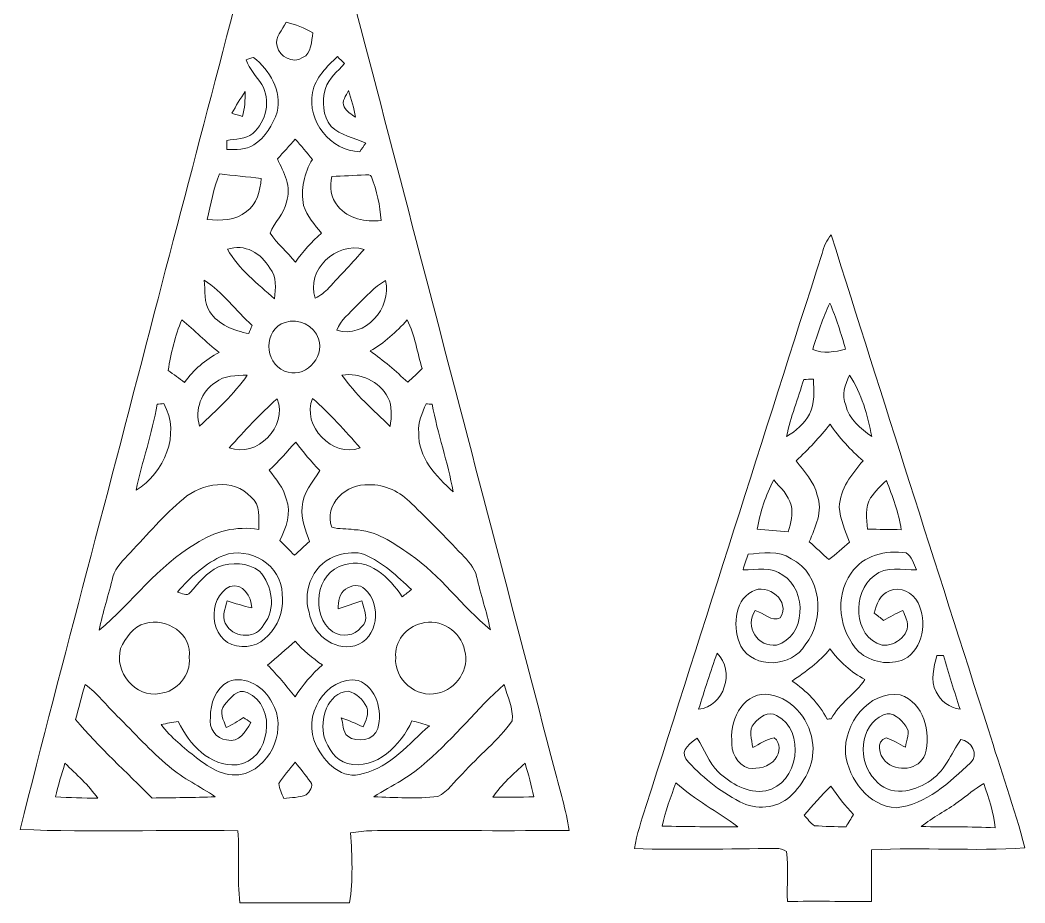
# Model space of a CAD drawing. Header units: centimetres. Extents: x -16.5 to 16.5, y -13.2 to 13.2.
# Drawn here: x -16.47 to 0.73, y -13.2 to 1.91 of the extents above; entities that cross this region are included whole.
import ezdxf

# ---------------------------------------------------------------- set-up
doc = ezdxf.new("R2010")
doc.units = ezdxf.units.CM
doc.header["$MEASUREMENT"] = 0
doc.layers.add('Layer 1', color=7, linetype='Continuous')

msp = doc.modelspace()

# ---------------------------------------------------------------- linework, layer by layer
at = {"layer": 'Layer 1', "color": 252, "lineweight": 9}
for points, knots in [([(-11.78261, 5.95665), (-11.72228, 5.86281), (-11.67642, 5.76157), (-11.64961, 5.65256), (-11.64961, 5.65256), (-10.21063, 0.12135), (-8.76177, -5.40773), (-7.31574, -10.93752), (-7.31574, -10.93752), (-7.22578, -11.2776), (-7.127, -11.61662), (-7.06809, -11.96446), (-7.06809, -11.96446), (-8.07139, -11.9694), (-9.07469, -11.96658), (-10.07799, -11.96305), (-10.07799, -11.96305), (-10.32317, -11.96975), (-10.57152, -11.9567), (-10.81318, -12.00573), (-10.81318, -12.00573), (-10.78566, -12.40402), (-10.77014, -12.80689), (-10.83046, -13.20341), (-10.83046, -13.20341), (-11.45594, -13.2013), (-12.08141, -13.20024), (-12.70724, -13.20236), (-12.70724, -13.20236), (-12.76298, -12.79349), (-12.70759, -12.37827), (-12.74534, -11.96799), (-12.74534, -11.96799), (-13.98747, -11.9507), (-15.23101, -11.9948), (-16.47208, -11.94753), (-16.47208, -11.94753), (-15.72984, -8.99583), (-14.93256, -6.05861), (-14.17621, -3.1108), (-14.17621, -3.1108), (-13.47771, -0.45438), (-12.78415, 2.20274), (-12.086, 4.85916), (-12.086, 4.85916), (-11.98334, 5.22464), (-11.92266, 5.60282), (-11.78261, 5.95665), (-11.78261, 5.95665), (-11.78261, 5.95665), (-11.78261, 5.95665), (-11.78261, 5.95665)], [0, 0, 0, 0, 0.07142857, 0.07142857, 0.07142857, 0.07142857, 0.14285714, 0.14285714, 0.14285714, 0.14285714, 0.21428571, 0.21428571, 0.21428571, 0.21428571, 0.28571429, 0.28571429, 0.28571429, 0.28571429, 0.35714286, 0.35714286, 0.35714286, 0.35714286, 0.42857143, 0.42857143, 0.42857143, 0.42857143, 0.5, 0.5, 0.5, 0.5, 0.57142857, 0.57142857, 0.57142857, 0.57142857, 0.64285714, 0.64285714, 0.64285714, 0.64285714, 0.71428571, 0.71428571, 0.71428571, 0.71428571, 0.78571429, 0.78571429, 0.78571429, 0.78571429, 0.85714286, 0.85714286, 0.85714286, 0.85714286, 1, 1, 1, 1]), ([(-11.91808, 1.87219), (-11.97311, 1.74166), (-12.12057, 1.61572), (-12.07224, 1.46015), (-12.07224, 1.46015), (-12.02885, 1.27847), (-11.80519, 1.15676), (-11.63409, 1.26541), (-11.63409, 1.26541), (-11.47463, 1.33844), (-11.4891, 1.5501), (-11.45735, 1.69016), (-11.45735, 1.69016), (-11.60163, 1.77236), (-11.7558, 1.83586), (-11.91808, 1.87219), (-11.91808, 1.87219), (-11.91808, 1.87219), (-11.91808, 1.87219), (-11.91808, 1.87219)], [0, 0, 0, 0, 0.16666667, 0.16666667, 0.16666667, 0.16666667, 0.33333333, 0.33333333, 0.33333333, 0.33333333, 0.5, 0.5, 0.5, 0.5, 0.66666667, 0.66666667, 0.66666667, 0.66666667, 1, 1, 1, 1]), ([(-12.60282, 1.23014), (-12.5439, 1.07103), (-12.42713, 0.94615), (-12.334, 0.80751), (-12.334, 0.80751), (-12.17208, 0.54081), (-12.25886, 0.16933), (-12.48711, -0.0314), (-12.48711, -0.0314), (-12.61305, -0.13265), (-12.78132, -0.12947), (-12.93337, -0.15099), (-12.93337, -0.15099), (-12.93337, -0.20355), (-12.93372, -0.25647), (-12.93372, -0.30939), (-12.93372, -0.30939), (-12.77709, -0.30163), (-12.60529, -0.32068), (-12.46911, -0.2279), (-12.46911, -0.2279), (-12.27473, -0.09913), (-12.14421, 0.11359), (-12.07189, 0.33126), (-12.07189, 0.33126), (-11.98299, 0.69568), (-12.19853, 1.04916), (-12.47511, 1.26894), (-12.47511, 1.26894), (-12.50686, 1.25906), (-12.57071, 1.23966), (-12.60282, 1.23014), (-12.60282, 1.23014), (-12.60282, 1.23014), (-12.60282, 1.23014), (-12.60282, 1.23014)], [0, 0, 0, 0, 0.1, 0.1, 0.1, 0.1, 0.2, 0.2, 0.2, 0.2, 0.3, 0.3, 0.3, 0.3, 0.4, 0.4, 0.4, 0.4, 0.5, 0.5, 0.5, 0.5, 0.6, 0.6, 0.6, 0.6, 0.7, 0.7, 0.7, 0.7, 0.8, 0.8, 0.8, 0.8, 1, 1, 1, 1]), ([(-11.46511, 0.66887), (-11.56495, 0.18097), (-11.15502, -0.33585), (-10.65548, -0.34608), (-10.65548, -0.34608), (-10.62197, -0.29563), (-10.58846, -0.24553), (-10.55459, -0.19579), (-10.55459, -0.19579), (-10.75567, -0.10866), (-10.9811, -0.06562), (-11.14585, 0.08855), (-11.14585, 0.08855), (-11.29225, 0.26846), (-11.30812, 0.51858), (-11.24392, 0.73448), (-11.24392, 0.73448), (-11.18783, 0.91087), (-11.03507, 1.02905), (-10.91725, 1.16276), (-10.91725, 1.16276), (-10.95711, 1.20262), (-10.99697, 1.24284), (-11.03719, 1.28235), (-11.03719, 1.28235), (-11.21958, 1.11478), (-11.41678, 0.92251), (-11.46511, 0.66887), (-11.46511, 0.66887), (-11.46511, 0.66887), (-11.46511, 0.66887), (-11.46511, 0.66887)], [0, 0, 0, 0, 0.11111111, 0.11111111, 0.11111111, 0.11111111, 0.22222222, 0.22222222, 0.22222222, 0.22222222, 0.33333333, 0.33333333, 0.33333333, 0.33333333, 0.44444444, 0.44444444, 0.44444444, 0.44444444, 0.55555556, 0.55555556, 0.55555556, 0.55555556, 0.66666667, 0.66666667, 0.66666667, 0.66666667, 0.77777778, 0.77777778, 0.77777778, 0.77777778, 1, 1, 1, 1]), ([(-10.92183, 0.42086), (-10.88232, 0.34078), (-10.79871, 0.29669), (-10.72992, 0.24518), (-10.72992, 0.24518), (-10.74826, 0.40181), (-10.80683, 0.55139), (-10.84916, 0.70167), (-10.84916, 0.70167), (-10.89079, 0.6163), (-10.97334, 0.51999), (-10.92183, 0.42086), (-10.92183, 0.42086), (-10.92183, 0.42086), (-10.92183, 0.42086), (-10.92183, 0.42086)], [0, 0, 0, 0, 0.2, 0.2, 0.2, 0.2, 0.4, 0.4, 0.4, 0.4, 0.6, 0.6, 0.6, 0.6, 1, 1, 1, 1]), ([(-12.84729, 0.31397), (-12.78661, 0.29527), (-12.72523, 0.27693), (-12.6642, 0.25823), (-12.6642, 0.25823), (-12.62434, 0.39793), (-12.61975, 0.54398), (-12.61869, 0.68792), (-12.61869, 0.68792), (-12.69913, 0.56621), (-12.77462, 0.44097), (-12.84729, 0.31397), (-12.84729, 0.31397), (-12.84729, 0.31397), (-12.84729, 0.31397), (-12.84729, 0.31397)], [0, 0, 0, 0, 0.2, 0.2, 0.2, 0.2, 0.4, 0.4, 0.4, 0.4, 0.6, 0.6, 0.6, 0.6, 1, 1, 1, 1]), ([(-12.06448, -0.46849), (-11.96323, -0.69815), (-11.81295, -0.95074), (-11.91349, -1.20721), (-11.91349, -1.20721), (-11.94983, -1.41076), (-12.11563, -1.55046), (-12.19148, -1.73637), (-12.19148, -1.73637), (-12.07118, -1.92123), (-11.89726, -2.0641), (-11.75862, -2.2352), (-11.75862, -2.2352), (-11.6295, -2.05246), (-11.47887, -1.88807), (-11.31271, -1.73884), (-11.31271, -1.73884), (-11.42842, -1.59209), (-11.56036, -1.44709), (-11.61786, -1.26612), (-11.61786, -1.26612), (-11.6736, -0.99342), (-11.60975, -0.70944), (-11.46546, -0.47555), (-11.46546, -0.47555), (-11.56495, -0.36019), (-11.66231, -0.24271), (-11.76074, -0.12735), (-11.76074, -0.12735), (-11.86093, -0.24201), (-11.96217, -0.3556), (-12.06448, -0.46849), (-12.06448, -0.46849), (-12.06448, -0.46849), (-12.06448, -0.46849), (-12.06448, -0.46849)], [0, 0, 0, 0, 0.1, 0.1, 0.1, 0.1, 0.2, 0.2, 0.2, 0.2, 0.3, 0.3, 0.3, 0.3, 0.4, 0.4, 0.4, 0.4, 0.5, 0.5, 0.5, 0.5, 0.6, 0.6, 0.6, 0.6, 0.7, 0.7, 0.7, 0.7, 0.8, 0.8, 0.8, 0.8, 1, 1, 1, 1]), ([(-13.05825, -0.72108), (-13.15774, -0.97402), (-13.2103, -1.24178), (-13.26639, -1.50671), (-13.26639, -1.50671), (-13.03709, -1.52259), (-12.7785, -1.53211), (-12.59682, -1.36701), (-12.59682, -1.36701), (-12.40914, -1.24284), (-12.36258, -1.01177), (-12.34458, -0.80433), (-12.34458, -0.80433), (-12.582, -0.77153), (-12.82119, -0.75495), (-13.05825, -0.72108), (-13.05825, -0.72108), (-13.05825, -0.72108), (-13.05825, -0.72108), (-13.05825, -0.72108)], [0, 0, 0, 0, 0.16666667, 0.16666667, 0.16666667, 0.16666667, 0.33333333, 0.33333333, 0.33333333, 0.33333333, 0.5, 0.5, 0.5, 0.5, 0.66666667, 0.66666667, 0.66666667, 0.66666667, 1, 1, 1, 1]), ([(-10.55847, -0.74083), (-10.75038, -0.74824), (-10.94229, -0.76306), (-11.1342, -0.768), (-11.1342, -0.768), (-11.16736, -0.94298), (-11.16207, -1.14088), (-11.02978, -1.276), (-11.02978, -1.276), (-10.85375, -1.50036), (-10.55706, -1.5494), (-10.28965, -1.52118), (-10.28965, -1.52118), (-10.31011, -1.26577), (-10.36303, -1.01141), (-10.45758, -0.77294), (-10.45758, -0.77294), (-10.46992, -0.7306), (-10.52601, -0.74683), (-10.55847, -0.74083), (-10.55847, -0.74083), (-10.55847, -0.74083), (-10.55847, -0.74083), (-10.55847, -0.74083)], [0, 0, 0, 0, 0.14285714, 0.14285714, 0.14285714, 0.14285714, 0.28571429, 0.28571429, 0.28571429, 0.28571429, 0.42857143, 0.42857143, 0.42857143, 0.42857143, 0.57142857, 0.57142857, 0.57142857, 0.57142857, 0.71428571, 0.71428571, 0.71428571, 0.71428571, 1, 1, 1, 1]), ([(-11.42066, -2.8515), (-11.32894, -2.81235), (-11.25238, -2.74708), (-11.18606, -2.67406), (-11.18606, -2.67406), (-10.98357, -2.45639), (-10.77755, -2.24155), (-10.58281, -2.01683), (-10.58281, -2.01683), (-11.05483, -1.87501), (-11.58505, -2.3749), (-11.42066, -2.8515), (-11.42066, -2.8515), (-11.42066, -2.8515), (-11.42066, -2.8515), (-11.42066, -2.8515)], [0, 0, 0, 0, 0.2, 0.2, 0.2, 0.2, 0.4, 0.4, 0.4, 0.4, 0.6, 0.6, 0.6, 0.6, 1, 1, 1, 1]), ([(-2.74091, -2.08739), (-2.71622, -1.9685), (-2.65978, -1.86161), (-2.58463, -1.76812), (-2.58463, -1.76812), (-1.69175, -4.59317), (-0.79676, -7.41821), (0.10918, -10.23902), (0.10918, -10.23902), (0.3085, -10.9153), (0.55615, -11.57746), (0.73218, -12.26079), (0.73218, -12.26079), (-0.142, -12.32429), (-1.02042, -12.24527), (-1.89425, -12.29501), (-1.89425, -12.29501), (-1.89425, -12.58923), (-1.89319, -12.8845), (-1.8946, -13.17943), (-1.8946, -13.17943), (-2.37473, -13.18366), (-2.85486, -13.16708), (-3.33464, -13.18048), (-3.33464, -13.18048), (-3.34416, -12.89544), (-3.31383, -12.60793), (-3.35016, -12.32464), (-3.35016, -12.32464), (-3.40167, -12.28584), (-3.46693, -12.26996), (-3.53043, -12.26996), (-3.53043, -12.26996), (-4.33829, -12.28055), (-5.14651, -12.29854), (-5.95401, -12.27349), (-5.95401, -12.27349), (-5.91733, -12.0262), (-5.82984, -11.7916), (-5.75716, -11.55383), (-5.75716, -11.55383), (-4.75422, -8.39752), (-3.7488, -5.24228), (-2.74091, -2.08739), (-2.74091, -2.08739), (-2.74091, -2.08739), (-2.74091, -2.08739), (-2.74091, -2.08739)], [0, 0, 0, 0, 0.07692308, 0.07692308, 0.07692308, 0.07692308, 0.15384615, 0.15384615, 0.15384615, 0.15384615, 0.23076923, 0.23076923, 0.23076923, 0.23076923, 0.30769231, 0.30769231, 0.30769231, 0.30769231, 0.38461538, 0.38461538, 0.38461538, 0.38461538, 0.46153846, 0.46153846, 0.46153846, 0.46153846, 0.53846154, 0.53846154, 0.53846154, 0.53846154, 0.61538462, 0.61538462, 0.61538462, 0.61538462, 0.69230769, 0.69230769, 0.69230769, 0.69230769, 0.76923077, 0.76923077, 0.76923077, 0.76923077, 0.84615385, 0.84615385, 0.84615385, 0.84615385, 1, 1, 1, 1]), ([(-12.92279, -2.01507), (-12.727, -2.35409), (-12.40456, -2.60773), (-12.11351, -2.8642), (-12.11351, -2.8642), (-12.10187, -2.68605), (-12.0666, -2.48356), (-12.19748, -2.33786), (-12.19748, -2.33786), (-12.33471, -2.08492), (-12.6321, -1.91135), (-12.92279, -2.01507), (-12.92279, -2.01507), (-12.92279, -2.01507), (-12.92279, -2.01507), (-12.92279, -2.01507)], [0, 0, 0, 0, 0.2, 0.2, 0.2, 0.2, 0.4, 0.4, 0.4, 0.4, 0.6, 0.6, 0.6, 0.6, 1, 1, 1, 1]), ([(-13.32284, -2.54529), (-13.29638, -2.72239), (-13.3306, -2.92629), (-13.22512, -3.08398), (-13.22512, -3.08398), (-13.07907, -3.30764), (-12.80672, -3.40678), (-12.55625, -3.45899), (-12.55625, -3.45899), (-12.53791, -3.41242), (-12.51956, -3.36585), (-12.50122, -3.31964), (-12.50122, -3.31964), (-12.77568, -3.06317), (-13.00322, -2.74849), (-13.32284, -2.54529), (-13.32284, -2.54529), (-13.32284, -2.54529), (-13.32284, -2.54529), (-13.32284, -2.54529)], [0, 0, 0, 0, 0.16666667, 0.16666667, 0.16666667, 0.16666667, 0.33333333, 0.33333333, 0.33333333, 0.33333333, 0.5, 0.5, 0.5, 0.5, 0.66666667, 0.66666667, 0.66666667, 0.66666667, 1, 1, 1, 1]), ([(-10.70734, -2.97639), (-10.8294, -3.10938), (-10.98145, -3.22686), (-11.05095, -3.39937), (-11.05095, -3.39937), (-10.56094, -3.54965), (-10.1048, -3.0219), (-10.21486, -2.55023), (-10.21486, -2.55023), (-10.40431, -2.6603), (-10.55141, -2.82575), (-10.70734, -2.97639), (-10.70734, -2.97639), (-10.70734, -2.97639), (-10.70734, -2.97639), (-10.70734, -2.97639)], [0, 0, 0, 0, 0.2, 0.2, 0.2, 0.2, 0.4, 0.4, 0.4, 0.4, 0.6, 0.6, 0.6, 0.6, 1, 1, 1, 1]), ([(-2.60792, -2.93582), (-2.72716, -3.19229), (-2.82029, -3.45969), (-2.90108, -3.73063), (-2.90108, -3.73063), (-2.71869, -3.80753), (-2.52396, -3.76978), (-2.33769, -3.72674), (-2.33769, -3.72674), (-2.41636, -3.45934), (-2.49538, -3.19123), (-2.60792, -2.93582), (-2.60792, -2.93582), (-2.60792, -2.93582), (-2.60792, -2.93582), (-2.60792, -2.93582)], [0, 0, 0, 0, 0.2, 0.2, 0.2, 0.2, 0.4, 0.4, 0.4, 0.4, 0.6, 0.6, 0.6, 0.6, 1, 1, 1, 1]), ([(-13.70419, -3.22121), (-13.81461, -3.49956), (-13.89222, -3.79166), (-13.93526, -4.08834), (-13.93526, -4.08834), (-13.84248, -4.15643), (-13.7504, -4.22663), (-13.65586, -4.2926), (-13.65586, -4.2926), (-13.50099, -4.07811), (-13.29779, -3.90525), (-13.06496, -3.77931), (-13.06496, -3.77931), (-13.28615, -3.60221), (-13.48794, -3.40325), (-13.70419, -3.22121), (-13.70419, -3.22121), (-13.70419, -3.22121), (-13.70419, -3.22121), (-13.70419, -3.22121)], [0, 0, 0, 0, 0.16666667, 0.16666667, 0.16666667, 0.16666667, 0.33333333, 0.33333333, 0.33333333, 0.33333333, 0.5, 0.5, 0.5, 0.5, 0.66666667, 0.66666667, 0.66666667, 0.66666667, 1, 1, 1, 1]), ([(-11.9343, -3.26566), (-12.31001, -3.38808), (-12.29625, -3.95958), (-11.94489, -4.09857), (-11.94489, -4.09857), (-11.61927, -4.25133), (-11.24709, -3.87703), (-11.36351, -3.55036), (-11.36351, -3.55036), (-11.43195, -3.31964), (-11.70641, -3.18841), (-11.9343, -3.26566), (-11.9343, -3.26566), (-11.9343, -3.26566), (-11.9343, -3.26566), (-11.9343, -3.26566)], [0, 0, 0, 0, 0.2, 0.2, 0.2, 0.2, 0.4, 0.4, 0.4, 0.4, 0.6, 0.6, 0.6, 0.6, 1, 1, 1, 1]), ([(-10.4791, -3.75426), (-10.25191, -3.91795), (-10.03953, -4.09963), (-9.83457, -4.29048), (-9.83457, -4.29048), (-9.75167, -4.21287), (-9.66912, -4.13491), (-9.58586, -4.05836), (-9.58586, -4.05836), (-9.67653, -3.78213), (-9.70969, -3.48439), (-9.84445, -3.22439), (-9.84445, -3.22439), (-10.03248, -3.42794), (-10.2318, -3.62197), (-10.4791, -3.75426), (-10.4791, -3.75426), (-10.4791, -3.75426), (-10.4791, -3.75426), (-10.4791, -3.75426)], [0, 0, 0, 0, 0.16666667, 0.16666667, 0.16666667, 0.16666667, 0.33333333, 0.33333333, 0.33333333, 0.33333333, 0.5, 0.5, 0.5, 0.5, 0.66666667, 0.66666667, 0.66666667, 0.66666667, 1, 1, 1, 1]), ([(-10.96064, -4.16807), (-10.73345, -4.49968), (-10.42336, -4.76603), (-10.13725, -5.04578), (-10.13725, -5.04578), (-10.10762, -4.88139), (-10.0988, -4.70323), (-10.17394, -4.54942), (-10.17394, -4.54942), (-10.32211, -4.27073), (-10.6516, -4.12715), (-10.96064, -4.16807), (-10.96064, -4.16807), (-10.96064, -4.16807), (-10.96064, -4.16807), (-10.96064, -4.16807)], [0, 0, 0, 0, 0.2, 0.2, 0.2, 0.2, 0.4, 0.4, 0.4, 0.4, 0.6, 0.6, 0.6, 0.6, 1, 1, 1, 1]), ([(-13.12775, -4.29366), (-13.3694, -4.45206), (-13.48511, -4.76109), (-13.40045, -5.04155), (-13.40045, -5.04155), (-13.1087, -4.77061), (-12.80884, -4.49792), (-12.58236, -4.16878), (-12.58236, -4.16878), (-12.76862, -4.18148), (-12.97465, -4.16913), (-13.12775, -4.29366), (-13.12775, -4.29366), (-13.12775, -4.29366), (-13.12775, -4.29366), (-13.12775, -4.29366)], [0, 0, 0, 0, 0.2, 0.2, 0.2, 0.2, 0.4, 0.4, 0.4, 0.4, 0.6, 0.6, 0.6, 0.6, 1, 1, 1, 1]), ([(-3.05524, -4.24427), (-3.14943, -4.56988), (-3.28031, -4.88527), (-3.34734, -5.21829), (-3.34734, -5.21829), (-3.18718, -5.12763), (-3.04325, -4.99992), (-2.95611, -4.83623), (-2.95611, -4.83623), (-2.86015, -4.65349), (-2.88308, -4.43618), (-2.88908, -4.23792), (-2.88908, -4.23792), (-2.94447, -4.23968), (-2.99985, -4.2418), (-3.05524, -4.24427), (-3.05524, -4.24427), (-3.05524, -4.24427), (-3.05524, -4.24427), (-3.05524, -4.24427)], [0, 0, 0, 0, 0.16666667, 0.16666667, 0.16666667, 0.16666667, 0.33333333, 0.33333333, 0.33333333, 0.33333333, 0.5, 0.5, 0.5, 0.5, 0.66666667, 0.66666667, 0.66666667, 0.66666667, 1, 1, 1, 1]), ([(-2.2696, -4.17195), (-2.34333, -4.33035), (-2.41495, -4.51026), (-2.33628, -4.68418), (-2.33628, -4.68418), (-2.28089, -4.92019), (-2.08016, -5.08423), (-1.89072, -5.219), (-1.89072, -5.219), (-1.95845, -4.85422), (-2.06358, -4.48345), (-2.2696, -4.17195), (-2.2696, -4.17195), (-2.2696, -4.17195), (-2.2696, -4.17195), (-2.2696, -4.17195)], [0, 0, 0, 0, 0.2, 0.2, 0.2, 0.2, 0.4, 0.4, 0.4, 0.4, 0.6, 0.6, 0.6, 0.6, 1, 1, 1, 1]), ([(-12.89104, -5.41302), (-12.41973, -5.59576), (-11.88527, -5.0479), (-12.07048, -4.57482), (-12.07048, -4.57482), (-12.36469, -4.83235), (-12.62786, -5.1241), (-12.89104, -5.41302), (-12.89104, -5.41302), (-12.89104, -5.41302), (-12.89104, -5.41302), (-12.89104, -5.41302)], [0, 0, 0, 0, 0.25, 0.25, 0.25, 0.25, 0.5, 0.5, 0.5, 0.5, 1, 1, 1, 1]), ([(-11.46405, -4.56847), (-11.66161, -5.0292), (-11.11903, -5.59647), (-10.64913, -5.41584), (-10.64913, -5.41584), (-10.9056, -5.11986), (-11.16983, -4.82776), (-11.46405, -4.56847), (-11.46405, -4.56847), (-11.46405, -4.56847), (-11.46405, -4.56847), (-11.46405, -4.56847)], [0, 0, 0, 0, 0.25, 0.25, 0.25, 0.25, 0.5, 0.5, 0.5, 0.5, 1, 1, 1, 1]), ([(-14.12541, -4.66866), (-14.20937, -5.16784), (-14.38293, -5.64586), (-14.48736, -6.14045), (-14.48736, -6.14045), (-14.00158, -5.83812), (-13.71865, -5.18689), (-14.01146, -4.65561), (-14.01146, -4.65561), (-14.04003, -4.65878), (-14.09683, -4.66549), (-14.12541, -4.66866), (-14.12541, -4.66866), (-14.12541, -4.66866), (-14.12541, -4.66866), (-14.12541, -4.66866)], [0, 0, 0, 0, 0.2, 0.2, 0.2, 0.2, 0.4, 0.4, 0.4, 0.4, 0.6, 0.6, 0.6, 0.6, 1, 1, 1, 1]), ([(-9.52025, -4.66125), (-9.58763, -4.81859), (-9.66241, -4.97946), (-9.6476, -5.15655), (-9.6476, -5.15655), (-9.65853, -5.57495), (-9.3488, -5.90515), (-9.0574, -6.16514), (-9.0574, -6.16514), (-9.14524, -5.65891), (-9.32551, -5.17384), (-9.41547, -4.6676), (-9.41547, -4.6676), (-9.44193, -4.66619), (-9.49414, -4.66302), (-9.52025, -4.66125), (-9.52025, -4.66125), (-9.52025, -4.66125), (-9.52025, -4.66125), (-9.52025, -4.66125)], [0, 0, 0, 0, 0.16666667, 0.16666667, 0.16666667, 0.16666667, 0.33333333, 0.33333333, 0.33333333, 0.33333333, 0.5, 0.5, 0.5, 0.5, 0.66666667, 0.66666667, 0.66666667, 0.66666667, 1, 1, 1, 1]), ([(-3.184, -5.63351), (-3.04571, -5.81907), (-2.87956, -5.99193), (-2.82382, -6.22512), (-2.82382, -6.22512), (-2.72151, -6.49711), (-2.85698, -6.77298), (-2.9614, -7.02134), (-2.9614, -7.02134), (-2.8464, -7.12047), (-2.73598, -7.22418), (-2.62485, -7.3279), (-2.62485, -7.3279), (-2.5035, -7.2323), (-2.38884, -7.12858), (-2.27137, -7.02804), (-2.27137, -7.02804), (-2.34298, -6.83225), (-2.43541, -6.63928), (-2.44529, -6.42796), (-2.44529, -6.42796), (-2.43223, -6.11505), (-2.23362, -5.8614), (-2.03748, -5.63527), (-2.03748, -5.63527), (-2.25408, -5.45183), (-2.44317, -5.24122), (-2.60474, -5.00909), (-2.60474, -5.00909), (-2.78431, -5.22958), (-2.97304, -5.4423), (-3.184, -5.63351), (-3.184, -5.63351), (-3.184, -5.63351), (-3.184, -5.63351), (-3.184, -5.63351)], [0, 0, 0, 0, 0.1, 0.1, 0.1, 0.1, 0.2, 0.2, 0.2, 0.2, 0.3, 0.3, 0.3, 0.3, 0.4, 0.4, 0.4, 0.4, 0.5, 0.5, 0.5, 0.5, 0.6, 0.6, 0.6, 0.6, 0.7, 0.7, 0.7, 0.7, 0.8, 0.8, 0.8, 0.8, 1, 1, 1, 1]), ([(-12.207, -5.79402), (-12.09623, -5.9496), (-11.96041, -6.096), (-11.91596, -6.28826), (-11.91596, -6.28826), (-11.82247, -6.52709), (-11.91666, -6.78286), (-12.02497, -6.99876), (-12.02497, -6.99876), (-11.94171, -7.08343), (-11.85775, -7.16703), (-11.77379, -7.25135), (-11.77379, -7.25135), (-11.68806, -7.17338), (-11.60305, -7.09471), (-11.51697, -7.01781), (-11.51697, -7.01781), (-11.57906, -6.82837), (-11.67501, -6.63152), (-11.64079, -6.42796), (-11.64079, -6.42796), (-11.63303, -6.18278), (-11.45805, -5.99828), (-11.33846, -5.80002), (-11.33846, -5.80002), (-11.4898, -5.65009), (-11.62456, -5.48499), (-11.75262, -5.3153), (-11.75262, -5.3153), (-11.90044, -5.47829), (-12.04366, -5.64586), (-12.207, -5.79402), (-12.207, -5.79402), (-12.207, -5.79402), (-12.207, -5.79402), (-12.207, -5.79402)], [0, 0, 0, 0, 0.1, 0.1, 0.1, 0.1, 0.2, 0.2, 0.2, 0.2, 0.3, 0.3, 0.3, 0.3, 0.4, 0.4, 0.4, 0.4, 0.5, 0.5, 0.5, 0.5, 0.6, 0.6, 0.6, 0.6, 0.7, 0.7, 0.7, 0.7, 0.8, 0.8, 0.8, 0.8, 1, 1, 1, 1]), ([(-13.67703, -6.28685), (-14.01005, -6.56308), (-14.28874, -6.89857), (-14.58896, -7.20901), (-14.58896, -7.20901), (-14.69726, -7.33566), (-14.8419, -7.45102), (-14.88247, -7.62071), (-14.88247, -7.62071), (-14.95831, -7.92656), (-15.05533, -8.22784), (-15.11953, -8.53652), (-15.11953, -8.53652), (-14.5498, -8.06697), (-14.118, -7.43126), (-13.46712, -7.05838), (-13.46712, -7.05838), (-13.1528, -6.84001), (-12.76545, -6.74688), (-12.38692, -6.81073), (-12.38692, -6.81073), (-12.38621, -6.61988), (-12.34776, -6.38845), (-12.51639, -6.25546), (-12.51639, -6.25546), (-12.82013, -5.9249), (-13.36482, -6.01345), (-13.67703, -6.28685), (-13.67703, -6.28685), (-13.67703, -6.28685), (-13.67703, -6.28685), (-13.67703, -6.28685)], [0, 0, 0, 0, 0.11111111, 0.11111111, 0.11111111, 0.11111111, 0.22222222, 0.22222222, 0.22222222, 0.22222222, 0.33333333, 0.33333333, 0.33333333, 0.33333333, 0.44444444, 0.44444444, 0.44444444, 0.44444444, 0.55555556, 0.55555556, 0.55555556, 0.55555556, 0.66666667, 0.66666667, 0.66666667, 0.66666667, 0.77777778, 0.77777778, 0.77777778, 0.77777778, 1, 1, 1, 1]), ([(-11.1335, -6.77369), (-11.01038, -6.80896), (-10.87985, -6.79485), (-10.75426, -6.81461), (-10.75426, -6.81461), (-10.38914, -6.8192), (-10.08363, -7.04003), (-9.79435, -7.23794), (-9.79435, -7.23794), (-9.2726, -7.59672), (-8.90712, -8.128), (-8.42028, -8.52699), (-8.42028, -8.52699), (-8.48449, -8.21937), (-8.58538, -7.92092), (-8.65523, -7.61436), (-8.65523, -7.61436), (-8.68875, -7.45949), (-8.80693, -7.34766), (-8.91029, -7.23583), (-8.91029, -7.23583), (-9.19181, -6.94126), (-9.47615, -6.6488), (-9.76931, -6.36588), (-9.76931, -6.36588), (-9.96016, -6.17185), (-10.22404, -6.03426), (-10.50132, -6.04626), (-10.50132, -6.04626), (-10.87526, -6.01345), (-11.28166, -6.38387), (-11.1335, -6.77369), (-11.1335, -6.77369), (-11.1335, -6.77369), (-11.1335, -6.77369), (-11.1335, -6.77369)], [0, 0, 0, 0, 0.1, 0.1, 0.1, 0.1, 0.2, 0.2, 0.2, 0.2, 0.3, 0.3, 0.3, 0.3, 0.4, 0.4, 0.4, 0.4, 0.5, 0.5, 0.5, 0.5, 0.6, 0.6, 0.6, 0.6, 0.7, 0.7, 0.7, 0.7, 0.8, 0.8, 0.8, 0.8, 1, 1, 1, 1]), ([(-3.85393, -6.80685), (-3.67648, -6.8199), (-3.49903, -6.83331), (-3.32123, -6.84989), (-3.32123, -6.84989), (-3.27608, -6.7049), (-3.23304, -6.54756), (-3.27043, -6.39621), (-3.27043, -6.39621), (-3.31277, -6.22018), (-3.45423, -6.09494), (-3.56783, -5.96406), (-3.56783, -5.96406), (-3.70753, -6.22688), (-3.79925, -6.51475), (-3.85393, -6.80685), (-3.85393, -6.80685), (-3.85393, -6.80685), (-3.85393, -6.80685), (-3.85393, -6.80685)], [0, 0, 0, 0, 0.16666667, 0.16666667, 0.16666667, 0.16666667, 0.33333333, 0.33333333, 0.33333333, 0.33333333, 0.5, 0.5, 0.5, 0.5, 0.66666667, 0.66666667, 0.66666667, 0.66666667, 1, 1, 1, 1]), ([(-1.91048, -6.2671), (-2.01172, -6.42761), (-1.98033, -6.62728), (-1.96057, -6.80438), (-1.96057, -6.80438), (-1.76866, -6.80861), (-1.57675, -6.81249), (-1.38413, -6.81531), (-1.38413, -6.81531), (-1.42576, -6.52286), (-1.53547, -6.24769), (-1.63707, -5.97288), (-1.63707, -5.97288), (-1.73867, -6.06037), (-1.83075, -6.15915), (-1.91048, -6.2671), (-1.91048, -6.2671), (-1.91048, -6.2671), (-1.91048, -6.2671), (-1.91048, -6.2671)], [0, 0, 0, 0, 0.16666667, 0.16666667, 0.16666667, 0.16666667, 0.33333333, 0.33333333, 0.33333333, 0.33333333, 0.5, 0.5, 0.5, 0.5, 0.66666667, 0.66666667, 0.66666667, 0.66666667, 1, 1, 1, 1]), ([(-12.98523, -7.25664), (-13.30414, -7.38258), (-13.55391, -7.63164), (-13.77933, -7.88211), (-13.77933, -7.88211), (-13.70807, -7.8927), (-13.61211, -7.97031), (-13.55885, -7.88882), (-13.55885, -7.88882), (-13.41597, -7.72654), (-13.27451, -7.54768), (-13.07448, -7.45349), (-13.07448, -7.45349), (-12.8487, -7.36141), (-12.57424, -7.37694), (-12.37528, -7.52581), (-12.37528, -7.52581), (-12.15338, -7.76464), (-12.08176, -8.17527), (-12.30084, -8.4388), (-12.30084, -8.4388), (-12.41338, -8.6801), (-12.78767, -8.67904), (-12.92808, -8.46631), (-12.92808, -8.46631), (-13.04167, -8.33967), (-12.95736, -8.17457), (-12.92843, -8.03487), (-12.92843, -8.03487), (-12.78767, -8.07403), (-12.64903, -8.12306), (-12.50651, -8.15516), (-12.50651, -8.15516), (-12.50792, -7.95973), (-12.66279, -7.71948), (-12.87869, -7.78722), (-12.87869, -7.78722), (-13.28121, -7.98124), (-13.23217, -8.72243), (-12.7651, -8.80216), (-12.7651, -8.80216), (-12.27368, -8.91646), (-11.91772, -8.34602), (-11.98757, -7.91351), (-11.98757, -7.91351), (-11.98405, -7.42668), (-12.5492, -7.08836), (-12.98523, -7.25664), (-12.98523, -7.25664), (-12.98523, -7.25664), (-12.98523, -7.25664), (-12.98523, -7.25664)], [0, 0, 0, 0, 0.07142857, 0.07142857, 0.07142857, 0.07142857, 0.14285714, 0.14285714, 0.14285714, 0.14285714, 0.21428571, 0.21428571, 0.21428571, 0.21428571, 0.28571429, 0.28571429, 0.28571429, 0.28571429, 0.35714286, 0.35714286, 0.35714286, 0.35714286, 0.42857143, 0.42857143, 0.42857143, 0.42857143, 0.5, 0.5, 0.5, 0.5, 0.57142857, 0.57142857, 0.57142857, 0.57142857, 0.64285714, 0.64285714, 0.64285714, 0.64285714, 0.71428571, 0.71428571, 0.71428571, 0.71428571, 0.78571429, 0.78571429, 0.78571429, 0.78571429, 0.85714286, 0.85714286, 0.85714286, 0.85714286, 1, 1, 1, 1]), ([(-11.02343, -7.24923), (-11.42489, -7.3593), (-11.65138, -7.83978), (-11.52438, -8.22819), (-11.52438, -8.22819), (-11.47181, -8.58696), (-11.1141, -8.89565), (-10.74227, -8.80075), (-10.74227, -8.80075), (-10.33834, -8.68998), (-10.27625, -8.0966), (-10.56764, -7.83414), (-10.56764, -7.83414), (-10.65548, -7.73959), (-10.80153, -7.76499), (-10.8982, -7.83096), (-10.8982, -7.83096), (-11.01391, -7.90293), (-11.01955, -8.04933), (-11.0259, -8.17069), (-11.0259, -8.17069), (-10.88973, -8.12835), (-10.75673, -8.0765), (-10.62056, -8.03416), (-10.62056, -8.03416), (-10.58563, -8.17986), (-10.48051, -8.37106), (-10.6322, -8.48395), (-10.6322, -8.48395), (-10.74121, -8.63459), (-10.96593, -8.66246), (-11.11762, -8.56262), (-11.11762, -8.56262), (-11.51168, -8.27723), (-11.41113, -7.5378), (-10.92395, -7.41609), (-10.92395, -7.41609), (-10.49956, -7.2838), (-10.14431, -7.64011), (-9.92911, -7.96219), (-9.92911, -7.96219), (-9.87585, -7.92198), (-9.82363, -7.88106), (-9.77178, -7.83908), (-9.77178, -7.83908), (-10.0166, -7.61189), (-10.26249, -7.36953), (-10.57611, -7.24112), (-10.57611, -7.24112), (-10.71828, -7.18361), (-10.8795, -7.21078), (-11.02343, -7.24923), (-11.02343, -7.24923), (-11.02343, -7.24923), (-11.02343, -7.24923), (-11.02343, -7.24923)], [0, 0, 0, 0, 0.06666667, 0.06666667, 0.06666667, 0.06666667, 0.13333333, 0.13333333, 0.13333333, 0.13333333, 0.2, 0.2, 0.2, 0.2, 0.26666667, 0.26666667, 0.26666667, 0.26666667, 0.33333333, 0.33333333, 0.33333333, 0.33333333, 0.4, 0.4, 0.4, 0.4, 0.46666667, 0.46666667, 0.46666667, 0.46666667, 0.53333333, 0.53333333, 0.53333333, 0.53333333, 0.6, 0.6, 0.6, 0.6, 0.66666667, 0.66666667, 0.66666667, 0.66666667, 0.73333333, 0.73333333, 0.73333333, 0.73333333, 0.8, 0.8, 0.8, 0.8, 0.86666667, 0.86666667, 0.86666667, 0.86666667, 1, 1, 1, 1]), ([(-4.00633, -7.23265), (-4.03631, -7.32226), (-4.0663, -7.41151), (-4.09382, -7.50182), (-4.09382, -7.50182), (-3.86804, -7.50394), (-3.60487, -7.44079), (-3.41049, -7.59248), (-3.41049, -7.59248), (-2.99491, -7.85424), (-3.01079, -8.64694), (-3.52161, -8.78981), (-3.52161, -8.78981), (-3.83805, -8.83567), (-4.0783, -8.46808), (-3.88427, -8.20103), (-3.88427, -8.20103), (-3.74421, -8.23383), (-3.60275, -8.39999), (-3.45635, -8.32344), (-3.45635, -8.32344), (-3.26867, -8.03981), (-3.67436, -7.71596), (-3.94036, -7.8733), (-3.94036, -7.8733), (-4.26315, -8.04404), (-4.26668, -8.51711), (-4.13156, -8.80604), (-4.13156, -8.80604), (-3.90649, -9.21209), (-3.25385, -9.16764), (-3.02808, -8.7884), (-3.02808, -8.7884), (-2.68271, -8.34955), (-2.73986, -7.58049), (-3.27043, -7.31167), (-3.27043, -7.31167), (-3.4881, -7.15539), (-3.75938, -7.22242), (-4.00633, -7.23265), (-4.00633, -7.23265), (-4.00633, -7.23265), (-4.00633, -7.23265), (-4.00633, -7.23265)], [0, 0, 0, 0, 0.08333333, 0.08333333, 0.08333333, 0.08333333, 0.16666667, 0.16666667, 0.16666667, 0.16666667, 0.25, 0.25, 0.25, 0.25, 0.33333333, 0.33333333, 0.33333333, 0.33333333, 0.41666667, 0.41666667, 0.41666667, 0.41666667, 0.5, 0.5, 0.5, 0.5, 0.58333333, 0.58333333, 0.58333333, 0.58333333, 0.66666667, 0.66666667, 0.66666667, 0.66666667, 0.75, 0.75, 0.75, 0.75, 0.83333333, 0.83333333, 0.83333333, 0.83333333, 1, 1, 1, 1]), ([(-2.24209, -7.55932), (-2.53701, -7.96114), (-2.44458, -8.5531), (-2.11297, -8.90446), (-2.11297, -8.90446), (-1.90377, -9.0865), (-1.59121, -9.144), (-1.33404, -9.03288), (-1.33404, -9.03288), (-1.00172, -8.84908), (-0.93505, -8.38482), (-1.09803, -8.06485), (-1.09803, -8.06485), (-1.18587, -7.89305), (-1.39613, -7.77769), (-1.58768, -7.86236), (-1.58768, -7.86236), (-1.75067, -7.91422), (-1.80888, -8.09519), (-1.85015, -8.2423), (-1.85015, -8.2423), (-1.79512, -8.28358), (-1.74044, -8.32591), (-1.68611, -8.36895), (-1.68611, -8.36895), (-1.58028, -8.30545), (-1.47162, -8.24653), (-1.35803, -8.19891), (-1.35803, -8.19891), (-1.33862, -8.24548), (-1.31851, -8.2924), (-1.30123, -8.34037), (-1.30123, -8.34037), (-1.18622, -8.58061), (-1.48361, -8.82297), (-1.71221, -8.79087), (-1.71221, -8.79087), (-2.21739, -8.64658), (-2.22798, -7.88952), (-1.84909, -7.60236), (-1.84909, -7.60236), (-1.64801, -7.42844), (-1.36332, -7.50852), (-1.12413, -7.50076), (-1.12413, -7.50076), (-1.17176, -7.39987), (-1.19892, -7.27181), (-1.30335, -7.2136), (-1.30335, -7.2136), (-1.64483, -7.1568), (-2.04453, -7.25135), (-2.24209, -7.55932), (-2.24209, -7.55932), (-2.24209, -7.55932), (-2.24209, -7.55932), (-2.24209, -7.55932)], [0, 0, 0, 0, 0.06666667, 0.06666667, 0.06666667, 0.06666667, 0.13333333, 0.13333333, 0.13333333, 0.13333333, 0.2, 0.2, 0.2, 0.2, 0.26666667, 0.26666667, 0.26666667, 0.26666667, 0.33333333, 0.33333333, 0.33333333, 0.33333333, 0.4, 0.4, 0.4, 0.4, 0.46666667, 0.46666667, 0.46666667, 0.46666667, 0.53333333, 0.53333333, 0.53333333, 0.53333333, 0.6, 0.6, 0.6, 0.6, 0.66666667, 0.66666667, 0.66666667, 0.66666667, 0.73333333, 0.73333333, 0.73333333, 0.73333333, 0.8, 0.8, 0.8, 0.8, 0.86666667, 0.86666667, 0.86666667, 0.86666667, 1, 1, 1, 1]), ([(-14.33108, -8.42116), (-14.53851, -8.46949), (-14.66339, -8.67022), (-14.75053, -8.84767), (-14.75053, -8.84767), (-14.86624, -9.23854), (-14.49723, -9.70598), (-14.0799, -9.61849), (-14.0799, -9.61849), (-13.78674, -9.59097), (-13.54368, -9.29816), (-13.57472, -9.00324), (-13.57472, -9.00324), (-13.51933, -8.60601), (-13.96913, -8.30545), (-14.33108, -8.42116), (-14.33108, -8.42116), (-14.33108, -8.42116), (-14.33108, -8.42116), (-14.33108, -8.42116)], [0, 0, 0, 0, 0.16666667, 0.16666667, 0.16666667, 0.16666667, 0.33333333, 0.33333333, 0.33333333, 0.33333333, 0.5, 0.5, 0.5, 0.5, 0.66666667, 0.66666667, 0.66666667, 0.66666667, 1, 1, 1, 1]), ([(-9.60421, -8.4194), (-9.86244, -8.47972), (-10.06564, -8.73337), (-10.04059, -9.00289), (-10.04059, -9.00289), (-10.0727, -9.37225), (-9.68676, -9.70703), (-9.32551, -9.61496), (-9.32551, -9.61496), (-9.00695, -9.55463), (-8.76565, -9.19515), (-8.8609, -8.87765), (-8.8609, -8.87765), (-8.92723, -8.55627), (-9.27648, -8.31815), (-9.60421, -8.4194), (-9.60421, -8.4194), (-9.60421, -8.4194), (-9.60421, -8.4194), (-9.60421, -8.4194)], [0, 0, 0, 0, 0.16666667, 0.16666667, 0.16666667, 0.16666667, 0.33333333, 0.33333333, 0.33333333, 0.33333333, 0.5, 0.5, 0.5, 0.5, 0.66666667, 0.66666667, 0.66666667, 0.66666667, 1, 1, 1, 1]), ([(-12.23452, -9.13201), (-12.0666, -9.30416), (-11.91278, -9.48902), (-11.76321, -9.67811), (-11.76321, -9.67811), (-11.63585, -9.47279), (-11.47851, -9.29005), (-11.29719, -9.13095), (-11.29719, -9.13095), (-11.46687, -9.01171), (-11.62703, -8.87906), (-11.76391, -8.72208), (-11.76391, -8.72208), (-11.91561, -8.8646), (-12.07259, -9.00077), (-12.23452, -9.13201), (-12.23452, -9.13201), (-12.23452, -9.13201), (-12.23452, -9.13201), (-12.23452, -9.13201)], [0, 0, 0, 0, 0.16666667, 0.16666667, 0.16666667, 0.16666667, 0.33333333, 0.33333333, 0.33333333, 0.33333333, 0.5, 0.5, 0.5, 0.5, 0.66666667, 0.66666667, 0.66666667, 0.66666667, 1, 1, 1, 1]), ([(-4.53761, -8.92951), (-4.65156, -9.24631), (-4.75492, -9.56698), (-4.85441, -9.88836), (-4.85441, -9.88836), (-4.41555, -9.84497), (-4.2254, -9.23184), (-4.53761, -8.92951), (-4.53761, -8.92951), (-4.53761, -8.92951), (-4.53761, -8.92951), (-4.53761, -8.92951)], [0, 0, 0, 0, 0.25, 0.25, 0.25, 0.25, 0.5, 0.5, 0.5, 0.5, 1, 1, 1, 1]), ([(-2.6051, -8.85684), (-2.78395, -9.08156), (-3.02173, -9.24348), (-3.25491, -9.40576), (-3.25491, -9.40576), (-3.00726, -9.57474), (-2.79136, -9.78711), (-2.65554, -10.05805), (-2.65554, -10.05805), (-2.6372, -10.05664), (-2.60051, -10.05381), (-2.58252, -10.0524), (-2.58252, -10.0524), (-2.44564, -9.78218), (-2.16589, -9.62448), (-2.00643, -9.37966), (-2.00643, -9.37966), (-2.24385, -9.25195), (-2.44352, -9.07309), (-2.6051, -8.85684), (-2.6051, -8.85684), (-2.6051, -8.85684), (-2.6051, -8.85684), (-2.6051, -8.85684)], [0, 0, 0, 0, 0.14285714, 0.14285714, 0.14285714, 0.14285714, 0.28571429, 0.28571429, 0.28571429, 0.28571429, 0.42857143, 0.42857143, 0.42857143, 0.42857143, 0.57142857, 0.57142857, 0.57142857, 0.57142857, 0.71428571, 0.71428571, 0.71428571, 0.71428571, 1, 1, 1, 1]), ([(-0.77312, -8.96761), (-0.82639, -9.16975), (-0.89589, -9.3913), (-0.78511, -9.58921), (-0.78511, -9.58921), (-0.7135, -9.75325), (-0.55334, -9.86226), (-0.37836, -9.88977), (-0.37836, -9.88977), (-0.47467, -9.58321), (-0.57698, -9.27841), (-0.66305, -8.96902), (-0.66305, -8.96902), (-0.69057, -8.96867), (-0.7456, -8.96796), (-0.77312, -8.96761), (-0.77312, -8.96761), (-0.77312, -8.96761), (-0.77312, -8.96761), (-0.77312, -8.96761)], [0, 0, 0, 0, 0.16666667, 0.16666667, 0.16666667, 0.16666667, 0.33333333, 0.33333333, 0.33333333, 0.33333333, 0.5, 0.5, 0.5, 0.5, 0.66666667, 0.66666667, 0.66666667, 0.66666667, 1, 1, 1, 1]), ([(-12.91044, -9.4167), (-13.12422, -9.53417), (-13.21736, -9.79346), (-13.21312, -10.02665), (-13.21312, -10.02665), (-13.25475, -10.20551), (-13.11505, -10.39813), (-12.93584, -10.41365), (-12.93584, -10.41365), (-12.72065, -10.46974), (-12.6067, -10.26971), (-12.52415, -10.11626), (-12.52415, -10.11626), (-12.56507, -10.08662), (-12.60564, -10.05805), (-12.64656, -10.02947), (-12.64656, -10.02947), (-12.73934, -10.09438), (-12.83812, -10.15153), (-12.94113, -10.19951), (-12.94113, -10.19951), (-12.98876, -10.07886), (-13.07236, -9.93175), (-12.97323, -9.81322), (-12.97323, -9.81322), (-12.87975, -9.70774), (-12.74851, -9.52359), (-12.58483, -9.60155), (-12.58483, -9.60155), (-12.05354, -9.82345), (-12.1876, -10.77419), (-12.75804, -10.83874), (-12.75804, -10.83874), (-13.2297, -10.87402), (-13.57613, -10.48773), (-13.76416, -10.09756), (-13.76416, -10.09756), (-13.86259, -10.11238), (-13.96031, -10.13213), (-14.05838, -10.14977), (-14.05838, -10.14977), (-13.8901, -10.37167), (-13.6675, -10.54453), (-13.45372, -10.72021), (-13.45372, -10.72021), (-13.21736, -10.90013), (-12.92455, -11.08428), (-12.6127, -10.98585), (-12.6127, -10.98585), (-12.14879, -10.8264), (-11.90396, -10.20516), (-12.15655, -9.77724), (-12.15655, -9.77724), (-12.29131, -9.51018), (-12.60564, -9.29993), (-12.91044, -9.4167), (-12.91044, -9.4167), (-12.91044, -9.4167), (-12.91044, -9.4167), (-12.91044, -9.4167)], [0, 0, 0, 0, 0.0625, 0.0625, 0.0625, 0.0625, 0.125, 0.125, 0.125, 0.125, 0.1875, 0.1875, 0.1875, 0.1875, 0.25, 0.25, 0.25, 0.25, 0.3125, 0.3125, 0.3125, 0.3125, 0.375, 0.375, 0.375, 0.375, 0.4375, 0.4375, 0.4375, 0.4375, 0.5, 0.5, 0.5, 0.5, 0.5625, 0.5625, 0.5625, 0.5625, 0.625, 0.625, 0.625, 0.625, 0.6875, 0.6875, 0.6875, 0.6875, 0.75, 0.75, 0.75, 0.75, 0.8125, 0.8125, 0.8125, 0.8125, 0.875, 0.875, 0.875, 0.875, 1, 1, 1, 1]), ([(-11.40267, -10.50643), (-11.26297, -10.80241), (-10.95429, -11.11179), (-10.59551, -10.98973), (-10.59551, -10.98973), (-10.13161, -10.87155), (-9.8127, -10.47538), (-9.46486, -10.17129), (-9.46486, -10.17129), (-9.56223, -10.13778), (-9.66277, -10.10955), (-9.76296, -10.08698), (-9.76296, -10.08698), (-9.95134, -10.50325), (-10.3715, -10.93964), (-10.86715, -10.81617), (-10.86715, -10.81617), (-11.07529, -10.76643), (-11.19665, -10.55617), (-11.26403, -10.36708), (-11.26403, -10.36708), (-11.34446, -10.06934), (-11.21393, -9.6072), (-10.8541, -9.58109), (-10.8541, -9.58109), (-10.7151, -9.61319), (-10.59234, -9.7222), (-10.53801, -9.85379), (-10.53801, -9.85379), (-10.49003, -9.96809), (-10.55918, -10.08345), (-10.59586, -10.18999), (-10.59586, -10.18999), (-10.72322, -10.13919), (-10.84457, -10.07428), (-10.97581, -10.03371), (-10.97581, -10.03371), (-10.93277, -10.12472), (-10.95535, -10.27783), (-10.86292, -10.35156), (-10.86292, -10.35156), (-10.69641, -10.4648), (-10.41207, -10.42741), (-10.3461, -10.21574), (-10.3461, -10.21574), (-10.26743, -9.92046), (-10.36797, -9.51301), (-10.68124, -9.39483), (-10.68124, -9.39483), (-11.24745, -9.30522), (-11.65843, -10.03229), (-11.40267, -10.50643), (-11.40267, -10.50643), (-11.40267, -10.50643), (-11.40267, -10.50643), (-11.40267, -10.50643)], [0, 0, 0, 0, 0.06666667, 0.06666667, 0.06666667, 0.06666667, 0.13333333, 0.13333333, 0.13333333, 0.13333333, 0.2, 0.2, 0.2, 0.2, 0.26666667, 0.26666667, 0.26666667, 0.26666667, 0.33333333, 0.33333333, 0.33333333, 0.33333333, 0.4, 0.4, 0.4, 0.4, 0.46666667, 0.46666667, 0.46666667, 0.46666667, 0.53333333, 0.53333333, 0.53333333, 0.53333333, 0.6, 0.6, 0.6, 0.6, 0.66666667, 0.66666667, 0.66666667, 0.66666667, 0.73333333, 0.73333333, 0.73333333, 0.73333333, 0.8, 0.8, 0.8, 0.8, 0.86666667, 0.86666667, 0.86666667, 0.86666667, 1, 1, 1, 1]), ([(-15.35907, -9.46503), (-15.4194, -9.66364), (-15.46878, -9.86543), (-15.52311, -10.06651), (-15.52311, -10.06651), (-15.11706, -10.54312), (-14.6521, -10.96469), (-14.21148, -11.40848), (-14.21148, -11.40848), (-13.85095, -11.40354), (-13.49076, -11.39966), (-13.13057, -11.38661), (-13.13057, -11.38661), (-13.39057, -11.20916), (-13.68055, -11.07616), (-13.92044, -10.86979), (-13.92044, -10.86979), (-14.23971, -10.60238), (-14.51805, -10.29123), (-14.81297, -9.99878), (-14.81297, -9.99878), (-14.99571, -9.82169), (-15.14987, -9.61319), (-15.35907, -9.46503), (-15.35907, -9.46503), (-15.35907, -9.46503), (-15.35907, -9.46503), (-15.35907, -9.46503)], [0, 0, 0, 0, 0.125, 0.125, 0.125, 0.125, 0.25, 0.25, 0.25, 0.25, 0.375, 0.375, 0.375, 0.375, 0.5, 0.5, 0.5, 0.5, 0.625, 0.625, 0.625, 0.625, 0.75, 0.75, 0.75, 0.75, 1, 1, 1, 1]), ([(-9.50402, -10.77736), (-9.76719, -11.03595), (-10.1055, -11.19188), (-10.41524, -11.38555), (-10.41524, -11.38555), (-10.04976, -11.40001), (-9.68217, -11.42365), (-9.3174, -11.38308), (-9.3174, -11.38308), (-9.14383, -11.29736), (-9.03835, -11.12273), (-8.89936, -10.99361), (-8.89936, -10.99361), (-8.62101, -10.68493), (-8.28693, -10.42353), (-8.04634, -10.08451), (-8.04634, -10.08451), (-8.02447, -9.87178), (-8.12571, -9.66505), (-8.18533, -9.46468), (-8.18533, -9.46468), (-8.64818, -9.87743), (-9.03059, -10.37449), (-9.50402, -10.77736), (-9.50402, -10.77736), (-9.50402, -10.77736), (-9.50402, -10.77736), (-9.50402, -10.77736)], [0, 0, 0, 0, 0.125, 0.125, 0.125, 0.125, 0.25, 0.25, 0.25, 0.25, 0.375, 0.375, 0.375, 0.375, 0.5, 0.5, 0.5, 0.5, 0.625, 0.625, 0.625, 0.625, 0.75, 0.75, 0.75, 0.75, 1, 1, 1, 1]), ([(-4.28855, -10.41365), (-4.30266, -10.61085), (-4.20283, -10.84016), (-3.99857, -10.89519), (-3.99857, -10.89519), (-3.837, -10.91706), (-3.64579, -10.87755), (-3.54207, -10.74103), (-3.54207, -10.74103), (-3.46235, -10.63872), (-3.43977, -10.4581), (-3.56112, -10.38013), (-3.56112, -10.38013), (-3.69659, -10.39742), (-3.80666, -10.48667), (-3.92801, -10.541), (-3.92801, -10.541), (-3.94142, -10.408), (-4.01127, -10.24184), (-3.90402, -10.13354), (-3.90402, -10.13354), (-3.81265, -10.02841), (-3.66343, -9.90847), (-3.52055, -9.9942), (-3.52055, -9.9942), (-3.0055, -10.25243), (-3.14273, -11.17247), (-3.7047, -11.2843), (-3.7047, -11.2843), (-4.01409, -11.33722), (-4.30196, -11.15942), (-4.51997, -10.9601), (-4.51997, -10.9601), (-4.68013, -10.79571), (-4.76127, -10.57557), (-4.87734, -10.38155), (-4.87734, -10.38155), (-4.98352, -10.45986), (-5.17085, -10.58721), (-5.07454, -10.73785), (-5.07454, -10.73785), (-4.81525, -11.03454), (-4.50128, -11.28959), (-4.15061, -11.47092), (-4.15061, -11.47092), (-3.88109, -11.61838), (-3.51879, -11.59193), (-3.28878, -11.38308), (-3.28878, -11.38308), (-3.05136, -11.15624), (-2.86439, -10.83874), (-2.89966, -10.49867), (-2.89966, -10.49867), (-2.92895, -10.10461), (-3.22457, -9.71091), (-3.62321, -9.6393), (-3.62321, -9.6393), (-4.05395, -9.5624), (-4.32242, -10.03935), (-4.28855, -10.41365), (-4.28855, -10.41365), (-4.28855, -10.41365), (-4.28855, -10.41365), (-4.28855, -10.41365)], [0, 0, 0, 0, 0.05882353, 0.05882353, 0.05882353, 0.05882353, 0.11764706, 0.11764706, 0.11764706, 0.11764706, 0.17647059, 0.17647059, 0.17647059, 0.17647059, 0.23529412, 0.23529412, 0.23529412, 0.23529412, 0.29411765, 0.29411765, 0.29411765, 0.29411765, 0.35294118, 0.35294118, 0.35294118, 0.35294118, 0.41176471, 0.41176471, 0.41176471, 0.41176471, 0.47058824, 0.47058824, 0.47058824, 0.47058824, 0.52941176, 0.52941176, 0.52941176, 0.52941176, 0.58823529, 0.58823529, 0.58823529, 0.58823529, 0.64705882, 0.64705882, 0.64705882, 0.64705882, 0.70588235, 0.70588235, 0.70588235, 0.70588235, 0.76470588, 0.76470588, 0.76470588, 0.76470588, 0.82352941, 0.82352941, 0.82352941, 0.82352941, 0.88235294, 0.88235294, 0.88235294, 0.88235294, 1, 1, 1, 1]), ([(-2.34016, -10.64966), (-2.28371, -11.09133), (-1.94399, -11.551), (-1.47091, -11.57393), (-1.47091, -11.57393), (-0.9548, -11.52031), (-0.56145, -11.13861), (-0.19668, -10.80523), (-0.19668, -10.80523), (-0.05028, -10.67364), (-0.18751, -10.42176), (-0.3639, -10.40659), (-0.3639, -10.40659), (-0.45139, -10.53042), (-0.5163, -10.66871), (-0.60026, -10.79535), (-0.60026, -10.79535), (-0.75442, -11.07193), (-1.05428, -11.2582), (-1.36755, -11.29136), (-1.36755, -11.29136), (-1.54394, -11.30512), (-1.72597, -11.23774), (-1.83357, -11.09486), (-1.83357, -11.09486), (-2.13661, -10.79712), (-2.10521, -10.16035), (-1.68646, -9.98326), (-1.68646, -9.98326), (-1.52948, -9.90741), (-1.39119, -10.06651), (-1.30758, -10.17764), (-1.30758, -10.17764), (-1.2155, -10.27783), (-1.30264, -10.41929), (-1.31146, -10.53888), (-1.31146, -10.53888), (-1.42294, -10.48703), (-1.52418, -10.41083), (-1.64448, -10.37978), (-1.64448, -10.37978), (-1.8244, -10.43164), (-1.76548, -10.67576), (-1.65824, -10.77842), (-1.65824, -10.77842), (-1.46633, -10.97386), (-1.07263, -10.93329), (-0.97597, -10.65953), (-0.97597, -10.65953), (-0.86802, -10.28524), (-0.99466, -9.77512), (-1.40353, -9.64248), (-1.40353, -9.64248), (-1.94752, -9.56804), (-2.37544, -10.14307), (-2.34016, -10.64966), (-2.34016, -10.64966), (-2.34016, -10.64966), (-2.34016, -10.64966), (-2.34016, -10.64966)], [0, 0, 0, 0, 0.0625, 0.0625, 0.0625, 0.0625, 0.125, 0.125, 0.125, 0.125, 0.1875, 0.1875, 0.1875, 0.1875, 0.25, 0.25, 0.25, 0.25, 0.3125, 0.3125, 0.3125, 0.3125, 0.375, 0.375, 0.375, 0.375, 0.4375, 0.4375, 0.4375, 0.4375, 0.5, 0.5, 0.5, 0.5, 0.5625, 0.5625, 0.5625, 0.5625, 0.625, 0.625, 0.625, 0.625, 0.6875, 0.6875, 0.6875, 0.6875, 0.75, 0.75, 0.75, 0.75, 0.8125, 0.8125, 0.8125, 0.8125, 0.875, 0.875, 0.875, 0.875, 1, 1, 1, 1]), ([(-15.86531, -11.38943), (-15.62436, -11.40001), (-15.38306, -11.40848), (-15.14176, -11.4106), (-15.14176, -11.4106), (-15.30192, -11.18729), (-15.50583, -11.00067), (-15.70409, -10.81264), (-15.70409, -10.81264), (-15.76265, -11.00314), (-15.82086, -11.1947), (-15.86531, -11.38943), (-15.86531, -11.38943), (-15.86531, -11.38943), (-15.86531, -11.38943), (-15.86531, -11.38943)], [0, 0, 0, 0, 0.2, 0.2, 0.2, 0.2, 0.4, 0.4, 0.4, 0.4, 0.6, 0.6, 0.6, 0.6, 1, 1, 1, 1]), ([(-11.7618, -10.79641), (-11.86057, -10.91424), (-11.96147, -11.03136), (-12.04402, -11.16154), (-12.04402, -11.16154), (-12.03449, -11.25255), (-11.99075, -11.33475), (-11.95723, -11.41906), (-11.95723, -11.41906), (-11.82918, -11.3979), (-11.69265, -11.40213), (-11.5713, -11.35274), (-11.5713, -11.35274), (-11.51485, -11.30229), (-11.44147, -11.20493), (-11.5018, -11.13296), (-11.5018, -11.13296), (-11.57976, -11.01408), (-11.67501, -10.90824), (-11.7618, -10.79641), (-11.7618, -10.79641), (-11.7618, -10.79641), (-11.7618, -10.79641), (-11.7618, -10.79641)], [0, 0, 0, 0, 0.14285714, 0.14285714, 0.14285714, 0.14285714, 0.28571429, 0.28571429, 0.28571429, 0.28571429, 0.42857143, 0.42857143, 0.42857143, 0.42857143, 0.57142857, 0.57142857, 0.57142857, 0.57142857, 0.71428571, 0.71428571, 0.71428571, 0.71428571, 1, 1, 1, 1]), ([(-8.37866, -11.39366), (-8.14476, -11.3979), (-7.91052, -11.39331), (-7.67628, -11.38802), (-7.67628, -11.38802), (-7.71614, -11.19364), (-7.76976, -11.00208), (-7.8255, -10.81229), (-7.8255, -10.81229), (-8.02447, -10.99079), (-8.22485, -11.17353), (-8.37866, -11.39366)], [0, 0, 0, 0, 0.25, 0.25, 0.25, 0.25, 0.5, 0.5, 0.5, 0.5, 1, 1, 1, 1]), ([(-5.24352, -11.14601), (-5.32925, -11.39155), (-5.4245, -11.63532), (-5.48094, -11.89038), (-5.48094, -11.89038), (-5.04879, -11.89461), (-4.61663, -11.90625), (-4.18413, -11.89884), (-4.18413, -11.89884), (-4.53161, -11.64026), (-4.92038, -11.43917), (-5.24352, -11.14601), (-5.24352, -11.14601), (-5.24352, -11.14601), (-5.24352, -11.14601), (-5.24352, -11.14601)], [0, 0, 0, 0, 0.2, 0.2, 0.2, 0.2, 0.4, 0.4, 0.4, 0.4, 0.6, 0.6, 0.6, 0.6, 1, 1, 1, 1]), ([(-0.40941, -11.47339), (-0.61472, -11.62297), (-0.84368, -11.73868), (-1.04264, -11.89743), (-1.04264, -11.89743), (-0.62037, -11.90202), (-0.19809, -11.89814), (0.22383, -11.91578), (0.22383, -11.91578), (0.19667, -11.65543), (0.10812, -11.40778), (0.03051, -11.16013), (0.03051, -11.16013), (-0.12648, -11.24973), (-0.26406, -11.36756), (-0.40941, -11.47339), (-0.40941, -11.47339), (-0.40941, -11.47339), (-0.40941, -11.47339), (-0.40941, -11.47339)], [0, 0, 0, 0, 0.16666667, 0.16666667, 0.16666667, 0.16666667, 0.33333333, 0.33333333, 0.33333333, 0.33333333, 0.5, 0.5, 0.5, 0.5, 0.66666667, 0.66666667, 0.66666667, 0.66666667, 1, 1, 1, 1]), ([(-3.04889, -11.69988), (-2.9935, -11.76338), (-2.9427, -11.83428), (-2.8718, -11.88191), (-2.8718, -11.88191), (-2.69223, -11.89461), (-2.51196, -11.90025), (-2.33099, -11.89955), (-2.33099, -11.89955), (-2.28865, -11.8297), (-2.24491, -11.76091), (-2.20187, -11.69176), (-2.20187, -11.69176), (-2.34686, -11.54289), (-2.46892, -11.37356), (-2.59275, -11.20775), (-2.59275, -11.20775), (-2.75538, -11.36121), (-2.89684, -11.53548), (-3.04889, -11.69988)], [0, 0, 0, 0, 0.16666667, 0.16666667, 0.16666667, 0.16666667, 0.33333333, 0.33333333, 0.33333333, 0.33333333, 0.5, 0.5, 0.5, 0.5, 0.66666667, 0.66666667, 0.66666667, 0.66666667, 1, 1, 1, 1])]:
    msp.add_open_spline(points, degree=3, knots=knots, dxfattribs=at)

doc.saveas('drawing.dxf')
